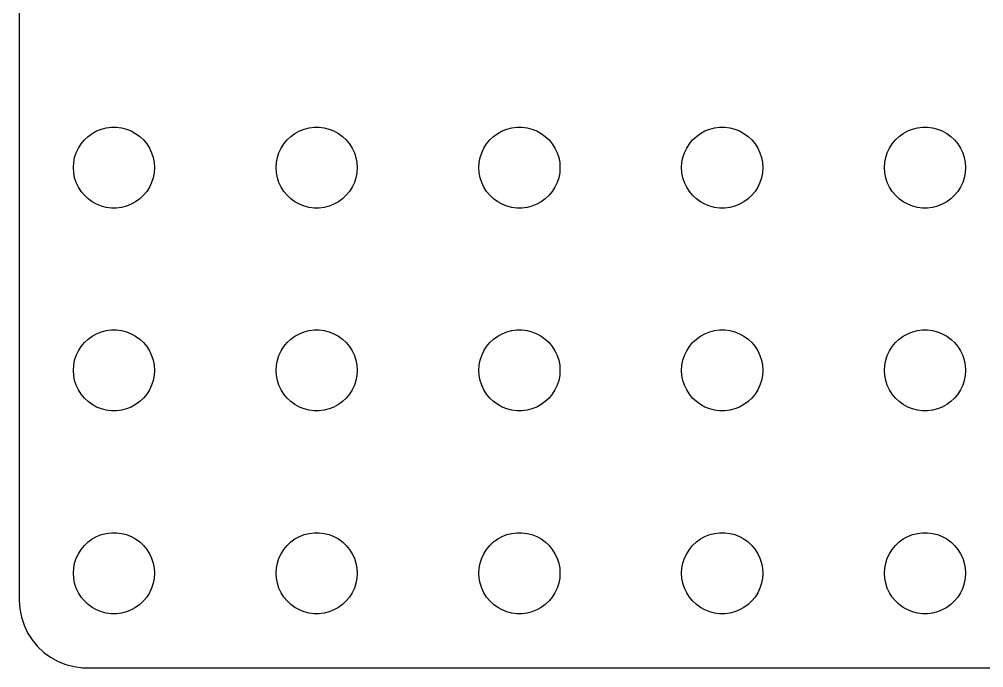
# Model space of a CAD drawing. Header units: metres. Extents: x -134 to 134, y 518 to 1078.
# Drawn here: x -134.5 to -63.2, y 974 to 1022 of the extents above; entities that cross this region are included whole.
import ezdxf

# ---------------------------------------------------------------- set-up
doc = ezdxf.new("R2010")
doc.units = ezdxf.units.M

msp = doc.modelspace()

# ---------------------------------------------------------------- linework, layer by layer
for p, q in [((-134.5, 1073), (-134.5, 979)), ((-128.777, 1013.71), (-128.427, 1013.85)), ((-128.427, 1013.85), (-128.062, 1013.95)), ((-128.062, 1013.95), (-127.688, 1013.99)), ((-127.688, 1013.99), (-127.312, 1013.99)), ((-127.312, 1013.99), (-126.938, 1013.95)), ((-126.938, 1013.95), (-126.573, 1013.85)), ((-126.573, 1013.85), (-126.223, 1013.71)), ((-113.777, 1013.71), (-113.427, 1013.85)), ((-113.427, 1013.85), (-113.062, 1013.95)), ((-113.062, 1013.95), (-112.688, 1013.99)), ((-112.688, 1013.99), (-112.312, 1013.99)), ((-112.312, 1013.99), (-111.938, 1013.95)), ((-111.938, 1013.95), (-111.573, 1013.85)), ((-111.573, 1013.85), (-111.223, 1013.71)), ((-98.7773, 1013.71), (-98.427, 1013.85)), ((-98.427, 1013.85), (-98.0621, 1013.95)), ((-98.0621, 1013.95), (-97.6884, 1013.99)), ((-97.6884, 1013.99), (-97.3116, 1013.99)), ((-97.3116, 1013.99), (-96.9379, 1013.95)), ((-96.9379, 1013.95), (-96.573, 1013.85)), ((-96.573, 1013.85), (-96.2227, 1013.71)), ((-83.7773, 1013.71), (-83.427, 1013.85)), ((-83.427, 1013.85), (-83.0621, 1013.95)), ((-83.0621, 1013.95), (-82.6884, 1013.99)), ((-82.6884, 1013.99), (-82.3116, 1013.99)), ((-82.3116, 1013.99), (-81.9379, 1013.95)), ((-81.9379, 1013.95), (-81.573, 1013.85)), ((-81.573, 1013.85), (-81.2227, 1013.71)), ((-68.7773, 1013.71), (-68.427, 1013.85)), ((-68.427, 1013.85), (-68.0621, 1013.95)), ((-68.0621, 1013.95), (-67.6884, 1013.99)), ((-67.6884, 1013.99), (-67.3116, 1013.99)), ((-67.3116, 1013.99), (-66.9379, 1013.95)), ((-66.9379, 1013.95), (-66.573, 1013.85)), ((-66.573, 1013.85), (-66.2227, 1013.71)), ((-129.687, 1013.05), (-129.412, 1013.31)), ((-129.412, 1013.31), (-129.107, 1013.53)), ((-129.107, 1013.53), (-128.777, 1013.71)), ((-126.223, 1013.71), (-125.893, 1013.53)), ((-125.893, 1013.53), (-125.588, 1013.31)), ((-125.588, 1013.31), (-125.313, 1013.05)), ((-114.687, 1013.05), (-114.412, 1013.31)), ((-114.412, 1013.31), (-114.107, 1013.53)), ((-114.107, 1013.53), (-113.777, 1013.71)), ((-111.223, 1013.71), (-110.893, 1013.53)), ((-110.893, 1013.53), (-110.588, 1013.31)), ((-110.588, 1013.31), (-110.313, 1013.05)), ((-99.6869, 1013.05), (-99.4123, 1013.31)), ((-99.4123, 1013.31), (-99.1075, 1013.53)), ((-99.1075, 1013.53), (-98.7773, 1013.71)), ((-96.2227, 1013.71), (-95.8925, 1013.53)), ((-95.8925, 1013.53), (-95.5877, 1013.31)), ((-95.5877, 1013.31), (-95.3131, 1013.05)), ((-84.6869, 1013.05), (-84.4123, 1013.31)), ((-84.4123, 1013.31), (-84.1075, 1013.53)), ((-84.1075, 1013.53), (-83.7773, 1013.71)), ((-81.2227, 1013.71), (-80.8925, 1013.53)), ((-80.8925, 1013.53), (-80.5877, 1013.31)), ((-80.5877, 1013.31), (-80.3131, 1013.05)), ((-69.6869, 1013.05), (-69.4123, 1013.31)), ((-69.4123, 1013.31), (-69.1075, 1013.53)), ((-69.1075, 1013.53), (-68.7773, 1013.71)), ((-66.2227, 1013.71), (-65.8925, 1013.53)), ((-65.8925, 1013.53), (-65.5877, 1013.31)), ((-65.5877, 1013.31), (-65.3131, 1013.05)), ((-130.289, 1012.1), (-130.129, 1012.45)), ((-130.129, 1012.45), (-129.927, 1012.76)), ((-129.927, 1012.76), (-129.687, 1013.05)), ((-125.313, 1013.05), (-125.073, 1012.76)), ((-125.073, 1012.76), (-124.871, 1012.45)), ((-124.871, 1012.45), (-124.711, 1012.1)), ((-115.289, 1012.1), (-115.129, 1012.45)), ((-115.129, 1012.45), (-114.927, 1012.76)), ((-114.927, 1012.76), (-114.687, 1013.05)), ((-110.313, 1013.05), (-110.073, 1012.76)), ((-110.073, 1012.76), (-109.871, 1012.45)), ((-109.871, 1012.45), (-109.711, 1012.1)), ((-100.289, 1012.1), (-100.129, 1012.45)), ((-100.129, 1012.45), (-99.927, 1012.76)), ((-99.927, 1012.76), (-99.6869, 1013.05)), ((-95.3131, 1013.05), (-95.073, 1012.76)), ((-95.073, 1012.76), (-94.8711, 1012.45)), ((-94.8711, 1012.45), (-94.7107, 1012.1)), ((-85.2893, 1012.1), (-85.1289, 1012.45)), ((-85.1289, 1012.45), (-84.927, 1012.76)), ((-84.927, 1012.76), (-84.6869, 1013.05)), ((-80.3131, 1013.05), (-80.073, 1012.76)), ((-80.073, 1012.76), (-79.8711, 1012.45)), ((-79.8711, 1012.45), (-79.7107, 1012.1)), ((-70.2893, 1012.1), (-70.1289, 1012.45)), ((-70.1289, 1012.45), (-69.927, 1012.76)), ((-69.927, 1012.76), (-69.6869, 1013.05)), ((-65.3131, 1013.05), (-65.073, 1012.76)), ((-65.073, 1012.76), (-64.8711, 1012.45)), ((-64.8711, 1012.45), (-64.7107, 1012.1)), ((-130.476, 1011.38), (-130.406, 1011.75)), ((-130.406, 1011.75), (-130.289, 1012.1)), ((-124.711, 1012.1), (-124.594, 1011.75)), ((-124.594, 1011.75), (-124.524, 1011.38)), ((-115.476, 1011.38), (-115.406, 1011.75)), ((-115.406, 1011.75), (-115.289, 1012.1)), ((-109.711, 1012.1), (-109.594, 1011.75)), ((-109.594, 1011.75), (-109.524, 1011.38)), ((-100.476, 1011.38), (-100.406, 1011.75)), ((-100.406, 1011.75), (-100.289, 1012.1)), ((-94.7107, 1012.1), (-94.5943, 1011.75)), ((-94.5943, 1011.75), (-94.5237, 1011.38)), ((-85.4763, 1011.38), (-85.4057, 1011.75)), ((-85.4057, 1011.75), (-85.2893, 1012.1)), ((-79.7107, 1012.1), (-79.5943, 1011.75)), ((-79.5943, 1011.75), (-79.5237, 1011.38)), ((-70.4763, 1011.38), (-70.4057, 1011.75)), ((-70.4057, 1011.75), (-70.2893, 1012.1)), ((-64.7107, 1012.1), (-64.5943, 1011.75)), ((-64.5943, 1011.75), (-64.5237, 1011.38)), ((-130.5, 1011), (-130.476, 1011.38)), ((-130.476, 1010.62), (-130.5, 1011)), ((-124.524, 1011.38), (-124.5, 1011)), ((-124.5, 1011), (-124.524, 1010.62)), ((-115.5, 1011), (-115.476, 1011.38)), ((-115.476, 1010.62), (-115.5, 1011)), ((-109.524, 1011.38), (-109.5, 1011)), ((-109.5, 1011), (-109.524, 1010.62)), ((-100.5, 1011), (-100.476, 1011.38)), ((-100.476, 1010.62), (-100.5, 1011)), ((-94.5237, 1011.38), (-94.5, 1011)), ((-94.5, 1011), (-94.5237, 1010.62)), ((-85.5, 1011), (-85.4763, 1011.38)), ((-85.4763, 1010.62), (-85.5, 1011)), ((-79.5237, 1011.38), (-79.5, 1011)), ((-79.5, 1011), (-79.5237, 1010.62)), ((-70.5, 1011), (-70.4763, 1011.38)), ((-70.4763, 1010.62), (-70.5, 1011)), ((-64.5237, 1011.38), (-64.5, 1011)), ((-64.5, 1011), (-64.5237, 1010.62)), ((-130.406, 1010.25), (-130.476, 1010.62)), ((-130.289, 1009.9), (-130.406, 1010.25)), ((-124.594, 1010.25), (-124.711, 1009.9)), ((-124.524, 1010.62), (-124.594, 1010.25)), ((-115.406, 1010.25), (-115.476, 1010.62)), ((-115.289, 1009.9), (-115.406, 1010.25)), ((-109.594, 1010.25), (-109.711, 1009.9)), ((-109.524, 1010.62), (-109.594, 1010.25)), ((-100.406, 1010.25), (-100.476, 1010.62)), ((-100.289, 1009.9), (-100.406, 1010.25)), ((-94.5943, 1010.25), (-94.7107, 1009.9)), ((-94.5237, 1010.62), (-94.5943, 1010.25)), ((-85.4057, 1010.25), (-85.4763, 1010.62)), ((-85.2893, 1009.9), (-85.4057, 1010.25)), ((-79.5943, 1010.25), (-79.7107, 1009.9)), ((-79.5237, 1010.62), (-79.5943, 1010.25)), ((-70.4057, 1010.25), (-70.4763, 1010.62)), ((-70.2893, 1009.9), (-70.4057, 1010.25)), ((-64.5943, 1010.25), (-64.7107, 1009.9)), ((-64.5237, 1010.62), (-64.5943, 1010.25)), ((-130.129, 1009.55), (-130.289, 1009.9)), ((-129.927, 1009.24), (-130.129, 1009.55)), ((-124.871, 1009.55), (-125.073, 1009.24)), ((-124.711, 1009.9), (-124.871, 1009.55)), ((-115.129, 1009.55), (-115.289, 1009.9)), ((-114.927, 1009.24), (-115.129, 1009.55)), ((-109.871, 1009.55), (-110.073, 1009.24)), ((-109.711, 1009.9), (-109.871, 1009.55)), ((-100.129, 1009.55), (-100.289, 1009.9)), ((-99.927, 1009.24), (-100.129, 1009.55)), ((-94.8711, 1009.55), (-95.073, 1009.24)), ((-94.7107, 1009.9), (-94.8711, 1009.55)), ((-85.1289, 1009.55), (-85.2893, 1009.9)), ((-84.927, 1009.24), (-85.1289, 1009.55)), ((-79.8711, 1009.55), (-80.073, 1009.24)), ((-79.7107, 1009.9), (-79.8711, 1009.55)), ((-70.1289, 1009.55), (-70.2893, 1009.9)), ((-69.927, 1009.24), (-70.1289, 1009.55)), ((-64.8711, 1009.55), (-65.073, 1009.24)), ((-64.7107, 1009.9), (-64.8711, 1009.55)), ((-129.687, 1008.95), (-129.927, 1009.24)), ((-129.412, 1008.69), (-129.687, 1008.95)), ((-125.313, 1008.95), (-125.588, 1008.69)), ((-125.073, 1009.24), (-125.313, 1008.95)), ((-114.687, 1008.95), (-114.927, 1009.24)), ((-114.412, 1008.69), (-114.687, 1008.95)), ((-110.313, 1008.95), (-110.588, 1008.69)), ((-110.073, 1009.24), (-110.313, 1008.95)), ((-99.6869, 1008.95), (-99.927, 1009.24)), ((-99.4123, 1008.69), (-99.6869, 1008.95)), ((-95.3131, 1008.95), (-95.5877, 1008.69)), ((-95.073, 1009.24), (-95.3131, 1008.95)), ((-84.6869, 1008.95), (-84.927, 1009.24)), ((-84.4123, 1008.69), (-84.6869, 1008.95)), ((-80.3131, 1008.95), (-80.5877, 1008.69)), ((-80.073, 1009.24), (-80.3131, 1008.95)), ((-69.6869, 1008.95), (-69.927, 1009.24)), ((-69.4123, 1008.69), (-69.6869, 1008.95)), ((-65.3131, 1008.95), (-65.5877, 1008.69)), ((-65.073, 1009.24), (-65.3131, 1008.95)), ((-129.107, 1008.47), (-129.412, 1008.69)), ((-128.777, 1008.29), (-129.107, 1008.47)), ((-128.427, 1008.15), (-128.777, 1008.29)), ((-128.062, 1008.05), (-128.427, 1008.15)), ((-126.573, 1008.15), (-126.938, 1008.05)), ((-126.223, 1008.29), (-126.573, 1008.15)), ((-125.893, 1008.47), (-126.223, 1008.29)), ((-125.588, 1008.69), (-125.893, 1008.47)), ((-114.107, 1008.47), (-114.412, 1008.69)), ((-113.777, 1008.29), (-114.107, 1008.47)), ((-113.427, 1008.15), (-113.777, 1008.29)), ((-113.062, 1008.05), (-113.427, 1008.15)), ((-111.573, 1008.15), (-111.938, 1008.05)), ((-111.223, 1008.29), (-111.573, 1008.15)), ((-110.893, 1008.47), (-111.223, 1008.29)), ((-110.588, 1008.69), (-110.893, 1008.47)), ((-99.1075, 1008.47), (-99.4123, 1008.69)), ((-98.7773, 1008.29), (-99.1075, 1008.47)), ((-98.427, 1008.15), (-98.7773, 1008.29)), ((-98.0621, 1008.05), (-98.427, 1008.15)), ((-96.573, 1008.15), (-96.9379, 1008.05)), ((-96.2227, 1008.29), (-96.573, 1008.15)), ((-95.8925, 1008.47), (-96.2227, 1008.29)), ((-95.5877, 1008.69), (-95.8925, 1008.47)), ((-84.1075, 1008.47), (-84.4123, 1008.69)), ((-83.7773, 1008.29), (-84.1075, 1008.47)), ((-83.427, 1008.15), (-83.7773, 1008.29)), ((-83.0621, 1008.05), (-83.427, 1008.15)), ((-81.573, 1008.15), (-81.9379, 1008.05)), ((-81.2227, 1008.29), (-81.573, 1008.15)), ((-80.8925, 1008.47), (-81.2227, 1008.29)), ((-80.5877, 1008.69), (-80.8925, 1008.47)), ((-69.1075, 1008.47), (-69.4123, 1008.69)), ((-68.7773, 1008.29), (-69.1075, 1008.47)), ((-68.427, 1008.15), (-68.7773, 1008.29)), ((-68.0621, 1008.05), (-68.427, 1008.15)), ((-66.573, 1008.15), (-66.9379, 1008.05)), ((-66.2227, 1008.29), (-66.573, 1008.15)), ((-65.8925, 1008.47), (-66.2227, 1008.29)), ((-65.5877, 1008.69), (-65.8925, 1008.47)), ((-127.688, 1008.01), (-128.062, 1008.05)), ((-127.312, 1008.01), (-127.688, 1008.01)), ((-126.938, 1008.05), (-127.312, 1008.01)), ((-112.688, 1008.01), (-113.062, 1008.05)), ((-112.312, 1008.01), (-112.688, 1008.01)), ((-111.938, 1008.05), (-112.312, 1008.01)), ((-97.6884, 1008.01), (-98.0621, 1008.05)), ((-97.3116, 1008.01), (-97.6884, 1008.01)), ((-96.9379, 1008.05), (-97.3116, 1008.01)), ((-82.6884, 1008.01), (-83.0621, 1008.05)), ((-82.3116, 1008.01), (-82.6884, 1008.01)), ((-81.9379, 1008.05), (-82.3116, 1008.01)), ((-67.6884, 1008.01), (-68.0621, 1008.05)), ((-67.3116, 1008.01), (-67.6884, 1008.01)), ((-66.9379, 1008.05), (-67.3116, 1008.01)), ((-128.777, 998.714), (-128.427, 998.853)), ((-128.427, 998.853), (-128.062, 998.947)), ((-128.062, 998.947), (-127.688, 998.994)), ((-127.688, 998.994), (-127.312, 998.994)), ((-127.312, 998.994), (-126.938, 998.947)), ((-126.938, 998.947), (-126.573, 998.853)), ((-126.573, 998.853), (-126.223, 998.714)), ((-113.777, 998.714), (-113.427, 998.853)), ((-113.427, 998.853), (-113.062, 998.947)), ((-113.062, 998.947), (-112.688, 998.994)), ((-112.688, 998.994), (-112.312, 998.994)), ((-112.312, 998.994), (-111.938, 998.947)), ((-111.938, 998.947), (-111.573, 998.853)), ((-111.573, 998.853), (-111.223, 998.714)), ((-98.7773, 998.714), (-98.427, 998.853)), ((-98.427, 998.853), (-98.0621, 998.947)), ((-98.0621, 998.947), (-97.6884, 998.994)), ((-97.6884, 998.994), (-97.3116, 998.994)), ((-97.3116, 998.994), (-96.9379, 998.947)), ((-96.9379, 998.947), (-96.573, 998.853)), ((-96.573, 998.853), (-96.2227, 998.714)), ((-83.7773, 998.714), (-83.427, 998.853)), ((-83.427, 998.853), (-83.0621, 998.947)), ((-83.0621, 998.947), (-82.6884, 998.994)), ((-82.6884, 998.994), (-82.3116, 998.994)), ((-82.3116, 998.994), (-81.9379, 998.947)), ((-81.9379, 998.947), (-81.573, 998.853)), ((-81.573, 998.853), (-81.2227, 998.714)), ((-68.7773, 998.714), (-68.427, 998.853)), ((-68.427, 998.853), (-68.0621, 998.947)), ((-68.0621, 998.947), (-67.6884, 998.994)), ((-67.6884, 998.994), (-67.3116, 998.994)), ((-67.3116, 998.994), (-66.9379, 998.947)), ((-66.9379, 998.947), (-66.573, 998.853)), ((-66.573, 998.853), (-66.2227, 998.714)), ((-129.687, 998.054), (-129.412, 998.312)), ((-129.412, 998.312), (-129.107, 998.533)), ((-129.107, 998.533), (-128.777, 998.714)), ((-126.223, 998.714), (-125.893, 998.533)), ((-125.893, 998.533), (-125.588, 998.312)), ((-125.588, 998.312), (-125.313, 998.054)), ((-114.687, 998.054), (-114.412, 998.312)), ((-114.412, 998.312), (-114.107, 998.533)), ((-114.107, 998.533), (-113.777, 998.714)), ((-111.223, 998.714), (-110.893, 998.533)), ((-110.893, 998.533), (-110.588, 998.312)), ((-110.588, 998.312), (-110.313, 998.054)), ((-99.6869, 998.054), (-99.4123, 998.312)), ((-99.4123, 998.312), (-99.1075, 998.533)), ((-99.1075, 998.533), (-98.7773, 998.714)), ((-96.2227, 998.714), (-95.8925, 998.533)), ((-95.8925, 998.533), (-95.5877, 998.312)), ((-95.5877, 998.312), (-95.3131, 998.054)), ((-84.6869, 998.054), (-84.4123, 998.312)), ((-84.4123, 998.312), (-84.1075, 998.533)), ((-84.1075, 998.533), (-83.7773, 998.714)), ((-81.2227, 998.714), (-80.8925, 998.533)), ((-80.8925, 998.533), (-80.5877, 998.312)), ((-80.5877, 998.312), (-80.3131, 998.054)), ((-69.6869, 998.054), (-69.4123, 998.312)), ((-69.4123, 998.312), (-69.1075, 998.533)), ((-69.1075, 998.533), (-68.7773, 998.714)), ((-66.2227, 998.714), (-65.8925, 998.533)), ((-65.8925, 998.533), (-65.5877, 998.312)), ((-65.5877, 998.312), (-65.3131, 998.054)), ((-130.289, 997.104), (-130.129, 997.445)), ((-130.129, 997.445), (-129.927, 997.763)), ((-129.927, 997.763), (-129.687, 998.054)), ((-125.313, 998.054), (-125.073, 997.763)), ((-125.073, 997.763), (-124.871, 997.445)), ((-124.871, 997.445), (-124.711, 997.104)), ((-115.289, 997.104), (-115.129, 997.445)), ((-115.129, 997.445), (-114.927, 997.763)), ((-114.927, 997.763), (-114.687, 998.054)), ((-110.313, 998.054), (-110.073, 997.763)), ((-110.073, 997.763), (-109.871, 997.445)), ((-109.871, 997.445), (-109.711, 997.104)), ((-100.289, 997.104), (-100.129, 997.445)), ((-100.129, 997.445), (-99.927, 997.763)), ((-99.927, 997.763), (-99.6869, 998.054)), ((-95.3131, 998.054), (-95.073, 997.763)), ((-95.073, 997.763), (-94.8711, 997.445)), ((-94.8711, 997.445), (-94.7107, 997.104)), ((-85.2893, 997.104), (-85.1289, 997.445)), ((-85.1289, 997.445), (-84.927, 997.763)), ((-84.927, 997.763), (-84.6869, 998.054)), ((-80.3131, 998.054), (-80.073, 997.763)), ((-80.073, 997.763), (-79.8711, 997.445)), ((-79.8711, 997.445), (-79.7107, 997.104)), ((-70.2893, 997.104), (-70.1289, 997.445)), ((-70.1289, 997.445), (-69.927, 997.763)), ((-69.927, 997.763), (-69.6869, 998.054)), ((-65.3131, 998.054), (-65.073, 997.763)), ((-65.073, 997.763), (-64.8711, 997.445)), ((-64.8711, 997.445), (-64.7107, 997.104)), ((-130.476, 996.376), (-130.406, 996.746)), ((-130.406, 996.746), (-130.289, 997.104)), ((-124.711, 997.104), (-124.594, 996.746)), ((-124.594, 996.746), (-124.524, 996.376)), ((-115.476, 996.376), (-115.406, 996.746)), ((-115.406, 996.746), (-115.289, 997.104)), ((-109.711, 997.104), (-109.594, 996.746)), ((-109.594, 996.746), (-109.524, 996.376)), ((-100.476, 996.376), (-100.406, 996.746)), ((-100.406, 996.746), (-100.289, 997.104)), ((-94.7107, 997.104), (-94.5943, 996.746)), ((-94.5943, 996.746), (-94.5237, 996.376)), ((-85.4763, 996.376), (-85.4057, 996.746)), ((-85.4057, 996.746), (-85.2893, 997.104)), ((-79.7107, 997.104), (-79.5943, 996.746)), ((-79.5943, 996.746), (-79.5237, 996.376)), ((-70.4763, 996.376), (-70.4057, 996.746)), ((-70.4057, 996.746), (-70.2893, 997.104)), ((-64.7107, 997.104), (-64.5943, 996.746)), ((-64.5943, 996.746), (-64.5237, 996.376)), ((-130.5, 996), (-130.476, 996.376)), ((-130.476, 995.624), (-130.5, 996)), ((-124.524, 996.376), (-124.5, 996)), ((-124.5, 996), (-124.524, 995.624)), ((-115.5, 996), (-115.476, 996.376)), ((-115.476, 995.624), (-115.5, 996)), ((-109.524, 996.376), (-109.5, 996)), ((-109.5, 996), (-109.524, 995.624)), ((-100.5, 996), (-100.476, 996.376)), ((-100.476, 995.624), (-100.5, 996)), ((-94.5237, 996.376), (-94.5, 996)), ((-94.5, 996), (-94.5237, 995.624)), ((-85.5, 996), (-85.4763, 996.376)), ((-85.4763, 995.624), (-85.5, 996)), ((-79.5237, 996.376), (-79.5, 996)), ((-79.5, 996), (-79.5237, 995.624)), ((-70.5, 996), (-70.4763, 996.376)), ((-70.4763, 995.624), (-70.5, 996)), ((-64.5237, 996.376), (-64.5, 996)), ((-64.5, 996), (-64.5237, 995.624)), ((-130.406, 995.254), (-130.476, 995.624)), ((-124.524, 995.624), (-124.594, 995.254)), ((-115.406, 995.254), (-115.476, 995.624)), ((-109.524, 995.624), (-109.594, 995.254)), ((-100.406, 995.254), (-100.476, 995.624)), ((-94.5237, 995.624), (-94.5943, 995.254)), ((-85.4057, 995.254), (-85.4763, 995.624)), ((-79.5237, 995.624), (-79.5943, 995.254)), ((-70.4057, 995.254), (-70.4763, 995.624)), ((-64.5237, 995.624), (-64.5943, 995.254)), ((-130.289, 994.896), (-130.406, 995.254)), ((-130.129, 994.555), (-130.289, 994.896)), ((-129.927, 994.237), (-130.129, 994.555)), ((-124.871, 994.555), (-125.073, 994.237)), ((-124.711, 994.896), (-124.871, 994.555)), ((-124.594, 995.254), (-124.711, 994.896)), ((-115.289, 994.896), (-115.406, 995.254)), ((-115.129, 994.555), (-115.289, 994.896)), ((-114.927, 994.237), (-115.129, 994.555)), ((-109.871, 994.555), (-110.073, 994.237)), ((-109.711, 994.896), (-109.871, 994.555)), ((-109.594, 995.254), (-109.711, 994.896)), ((-100.289, 994.896), (-100.406, 995.254)), ((-100.129, 994.555), (-100.289, 994.896)), ((-99.927, 994.237), (-100.129, 994.555)), ((-94.8711, 994.555), (-95.073, 994.237)), ((-94.7107, 994.896), (-94.8711, 994.555)), ((-94.5943, 995.254), (-94.7107, 994.896)), ((-85.2893, 994.896), (-85.4057, 995.254)), ((-85.1289, 994.555), (-85.2893, 994.896)), ((-84.927, 994.237), (-85.1289, 994.555)), ((-79.8711, 994.555), (-80.073, 994.237)), ((-79.7107, 994.896), (-79.8711, 994.555)), ((-79.5943, 995.254), (-79.7107, 994.896)), ((-70.2893, 994.896), (-70.4057, 995.254)), ((-70.1289, 994.555), (-70.2893, 994.896)), ((-69.927, 994.237), (-70.1289, 994.555)), ((-64.8711, 994.555), (-65.073, 994.237)), ((-64.7107, 994.896), (-64.8711, 994.555)), ((-64.5943, 995.254), (-64.7107, 994.896)), ((-129.687, 993.946), (-129.927, 994.237)), ((-129.412, 993.688), (-129.687, 993.946)), ((-125.313, 993.946), (-125.588, 993.688)), ((-125.073, 994.237), (-125.313, 993.946)), ((-114.687, 993.946), (-114.927, 994.237)), ((-114.412, 993.688), (-114.687, 993.946)), ((-110.313, 993.946), (-110.588, 993.688)), ((-110.073, 994.237), (-110.313, 993.946)), ((-99.6869, 993.946), (-99.927, 994.237)), ((-99.4123, 993.688), (-99.6869, 993.946)), ((-95.3131, 993.946), (-95.5877, 993.688)), ((-95.073, 994.237), (-95.3131, 993.946)), ((-84.6869, 993.946), (-84.927, 994.237)), ((-84.4123, 993.688), (-84.6869, 993.946)), ((-80.3131, 993.946), (-80.5877, 993.688)), ((-80.073, 994.237), (-80.3131, 993.946)), ((-69.6869, 993.946), (-69.927, 994.237)), ((-69.4123, 993.688), (-69.6869, 993.946)), ((-65.3131, 993.946), (-65.5877, 993.688)), ((-65.073, 994.237), (-65.3131, 993.946)), ((-129.107, 993.467), (-129.412, 993.688)), ((-128.777, 993.286), (-129.107, 993.467)), ((-128.427, 993.147), (-128.777, 993.286)), ((-128.062, 993.053), (-128.427, 993.147)), ((-126.573, 993.147), (-126.938, 993.053)), ((-126.223, 993.286), (-126.573, 993.147)), ((-125.893, 993.467), (-126.223, 993.286)), ((-125.588, 993.688), (-125.893, 993.467)), ((-114.107, 993.467), (-114.412, 993.688)), ((-113.777, 993.286), (-114.107, 993.467)), ((-113.427, 993.147), (-113.777, 993.286)), ((-113.062, 993.053), (-113.427, 993.147)), ((-111.573, 993.147), (-111.938, 993.053)), ((-111.223, 993.286), (-111.573, 993.147)), ((-110.893, 993.467), (-111.223, 993.286)), ((-110.588, 993.688), (-110.893, 993.467)), ((-99.1075, 993.467), (-99.4123, 993.688)), ((-98.7773, 993.286), (-99.1075, 993.467)), ((-98.427, 993.147), (-98.7773, 993.286)), ((-98.0621, 993.053), (-98.427, 993.147)), ((-96.573, 993.147), (-96.9379, 993.053)), ((-96.2227, 993.286), (-96.573, 993.147)), ((-95.8925, 993.467), (-96.2227, 993.286)), ((-95.5877, 993.688), (-95.8925, 993.467)), ((-84.1075, 993.467), (-84.4123, 993.688)), ((-83.7773, 993.286), (-84.1075, 993.467)), ((-83.427, 993.147), (-83.7773, 993.286)), ((-83.0621, 993.053), (-83.427, 993.147)), ((-81.573, 993.147), (-81.9379, 993.053)), ((-81.2227, 993.286), (-81.573, 993.147)), ((-80.8925, 993.467), (-81.2227, 993.286)), ((-80.5877, 993.688), (-80.8925, 993.467)), ((-69.1075, 993.467), (-69.4123, 993.688)), ((-68.7773, 993.286), (-69.1075, 993.467)), ((-68.427, 993.147), (-68.7773, 993.286)), ((-68.0621, 993.053), (-68.427, 993.147)), ((-66.573, 993.147), (-66.9379, 993.053)), ((-66.2227, 993.286), (-66.573, 993.147)), ((-65.8925, 993.467), (-66.2227, 993.286)), ((-65.5877, 993.688), (-65.8925, 993.467)), ((-127.688, 993.006), (-128.062, 993.053)), ((-127.312, 993.006), (-127.688, 993.006)), ((-126.938, 993.053), (-127.312, 993.006)), ((-112.688, 993.006), (-113.062, 993.053)), ((-112.312, 993.006), (-112.688, 993.006)), ((-111.938, 993.053), (-112.312, 993.006)), ((-97.6884, 993.006), (-98.0621, 993.053)), ((-97.3116, 993.006), (-97.6884, 993.006)), ((-96.9379, 993.053), (-97.3116, 993.006)), ((-82.6884, 993.006), (-83.0621, 993.053)), ((-82.3116, 993.006), (-82.6884, 993.006)), ((-81.9379, 993.053), (-82.3116, 993.006)), ((-67.6884, 993.006), (-68.0621, 993.053)), ((-67.3116, 993.006), (-67.6884, 993.006)), ((-66.9379, 993.053), (-67.3116, 993.006)), ((-128.777, 983.714), (-128.427, 983.853)), ((-128.427, 983.853), (-128.062, 983.947)), ((-128.062, 983.947), (-127.688, 983.994)), ((-127.688, 983.994), (-127.312, 983.994)), ((-127.312, 983.994), (-126.938, 983.947)), ((-126.938, 983.947), (-126.573, 983.853)), ((-126.573, 983.853), (-126.223, 983.714)), ((-113.777, 983.714), (-113.427, 983.853)), ((-113.427, 983.853), (-113.062, 983.947)), ((-113.062, 983.947), (-112.688, 983.994)), ((-112.688, 983.994), (-112.312, 983.994)), ((-112.312, 983.994), (-111.938, 983.947)), ((-111.938, 983.947), (-111.573, 983.853)), ((-111.573, 983.853), (-111.223, 983.714)), ((-98.7773, 983.714), (-98.427, 983.853)), ((-98.427, 983.853), (-98.0621, 983.947)), ((-98.0621, 983.947), (-97.6884, 983.994)), ((-97.6884, 983.994), (-97.3116, 983.994)), ((-97.3116, 983.994), (-96.9379, 983.947)), ((-96.9379, 983.947), (-96.573, 983.853)), ((-96.573, 983.853), (-96.2227, 983.714)), ((-83.7773, 983.714), (-83.427, 983.853)), ((-83.427, 983.853), (-83.0621, 983.947)), ((-83.0621, 983.947), (-82.6884, 983.994)), ((-82.6884, 983.994), (-82.3116, 983.994)), ((-82.3116, 983.994), (-81.9379, 983.947)), ((-81.9379, 983.947), (-81.573, 983.853)), ((-81.573, 983.853), (-81.2227, 983.714)), ((-68.7773, 983.714), (-68.427, 983.853)), ((-68.427, 983.853), (-68.0621, 983.947)), ((-68.0621, 983.947), (-67.6884, 983.994)), ((-67.6884, 983.994), (-67.3116, 983.994)), ((-67.3116, 983.994), (-66.9379, 983.947)), ((-66.9379, 983.947), (-66.573, 983.853)), ((-66.573, 983.853), (-66.2227, 983.714)), ((-129.687, 983.054), (-129.412, 983.312)), ((-129.412, 983.312), (-129.107, 983.533)), ((-129.107, 983.533), (-128.777, 983.714)), ((-126.223, 983.714), (-125.893, 983.533)), ((-125.893, 983.533), (-125.588, 983.312)), ((-125.588, 983.312), (-125.313, 983.054)), ((-114.687, 983.054), (-114.412, 983.312)), ((-114.412, 983.312), (-114.107, 983.533)), ((-114.107, 983.533), (-113.777, 983.714)), ((-111.223, 983.714), (-110.893, 983.533)), ((-110.893, 983.533), (-110.588, 983.312)), ((-110.588, 983.312), (-110.313, 983.054)), ((-99.6869, 983.054), (-99.4123, 983.312)), ((-99.4123, 983.312), (-99.1075, 983.533)), ((-99.1075, 983.533), (-98.7773, 983.714)), ((-96.2227, 983.714), (-95.8925, 983.533)), ((-95.8925, 983.533), (-95.5877, 983.312)), ((-95.5877, 983.312), (-95.3131, 983.054)), ((-84.6869, 983.054), (-84.4123, 983.312)), ((-84.4123, 983.312), (-84.1075, 983.533)), ((-84.1075, 983.533), (-83.7773, 983.714)), ((-81.2227, 983.714), (-80.8925, 983.533)), ((-80.8925, 983.533), (-80.5877, 983.312)), ((-80.5877, 983.312), (-80.3131, 983.054)), ((-69.6869, 983.054), (-69.4123, 983.312)), ((-69.4123, 983.312), (-69.1075, 983.533)), ((-69.1075, 983.533), (-68.7773, 983.714)), ((-66.2227, 983.714), (-65.8925, 983.533)), ((-65.8925, 983.533), (-65.5877, 983.312)), ((-65.5877, 983.312), (-65.3131, 983.054)), ((-130.289, 982.104), (-130.129, 982.445)), ((-130.129, 982.445), (-129.927, 982.763)), ((-129.927, 982.763), (-129.687, 983.054)), ((-125.313, 983.054), (-125.073, 982.763)), ((-125.073, 982.763), (-124.871, 982.445)), ((-124.871, 982.445), (-124.711, 982.104)), ((-115.289, 982.104), (-115.129, 982.445)), ((-115.129, 982.445), (-114.927, 982.763)), ((-114.927, 982.763), (-114.687, 983.054)), ((-110.313, 983.054), (-110.073, 982.763)), ((-110.073, 982.763), (-109.871, 982.445)), ((-109.871, 982.445), (-109.711, 982.104)), ((-100.289, 982.104), (-100.129, 982.445)), ((-100.129, 982.445), (-99.927, 982.763)), ((-99.927, 982.763), (-99.6869, 983.054)), ((-95.3131, 983.054), (-95.073, 982.763)), ((-95.073, 982.763), (-94.8711, 982.445)), ((-94.8711, 982.445), (-94.7107, 982.104)), ((-85.2893, 982.104), (-85.1289, 982.445)), ((-85.1289, 982.445), (-84.927, 982.763)), ((-84.927, 982.763), (-84.6869, 983.054)), ((-80.3131, 983.054), (-80.073, 982.763)), ((-80.073, 982.763), (-79.8711, 982.445)), ((-79.8711, 982.445), (-79.7107, 982.104)), ((-70.2893, 982.104), (-70.1289, 982.445)), ((-70.1289, 982.445), (-69.927, 982.763)), ((-69.927, 982.763), (-69.6869, 983.054)), ((-65.3131, 983.054), (-65.073, 982.763)), ((-65.073, 982.763), (-64.8711, 982.445)), ((-64.8711, 982.445), (-64.7107, 982.104)), ((-130.476, 981.376), (-130.406, 981.746)), ((-130.406, 981.746), (-130.289, 982.104)), ((-124.711, 982.104), (-124.594, 981.746)), ((-124.594, 981.746), (-124.524, 981.376)), ((-115.476, 981.376), (-115.406, 981.746)), ((-115.406, 981.746), (-115.289, 982.104)), ((-109.711, 982.104), (-109.594, 981.746)), ((-109.594, 981.746), (-109.524, 981.376)), ((-100.476, 981.376), (-100.406, 981.746)), ((-100.406, 981.746), (-100.289, 982.104)), ((-94.7107, 982.104), (-94.5943, 981.746)), ((-94.5943, 981.746), (-94.5237, 981.376)), ((-85.4763, 981.376), (-85.4057, 981.746)), ((-85.4057, 981.746), (-85.2893, 982.104)), ((-79.7107, 982.104), (-79.5943, 981.746)), ((-79.5943, 981.746), (-79.5237, 981.376)), ((-70.4763, 981.376), (-70.4057, 981.746)), ((-70.4057, 981.746), (-70.2893, 982.104)), ((-64.7107, 982.104), (-64.5943, 981.746)), ((-64.5943, 981.746), (-64.5237, 981.376)), ((-130.5, 981), (-130.476, 981.376)), ((-130.476, 980.624), (-130.5, 981)), ((-124.524, 981.376), (-124.5, 981)), ((-124.5, 981), (-124.524, 980.624)), ((-115.5, 981), (-115.476, 981.376)), ((-115.476, 980.624), (-115.5, 981)), ((-109.524, 981.376), (-109.5, 981)), ((-109.5, 981), (-109.524, 980.624)), ((-100.5, 981), (-100.476, 981.376)), ((-100.476, 980.624), (-100.5, 981)), ((-94.5237, 981.376), (-94.5, 981)), ((-94.5, 981), (-94.5237, 980.624)), ((-85.5, 981), (-85.4763, 981.376)), ((-85.4763, 980.624), (-85.5, 981)), ((-79.5237, 981.376), (-79.5, 981)), ((-79.5, 981), (-79.5237, 980.624)), ((-70.5, 981), (-70.4763, 981.376)), ((-70.4763, 980.624), (-70.5, 981)), ((-64.5237, 981.376), (-64.5, 981)), ((-64.5, 981), (-64.5237, 980.624)), ((-130.406, 980.254), (-130.476, 980.624)), ((-124.524, 980.624), (-124.594, 980.254)), ((-115.406, 980.254), (-115.476, 980.624)), ((-109.524, 980.624), (-109.594, 980.254)), ((-100.406, 980.254), (-100.476, 980.624)), ((-94.5237, 980.624), (-94.5943, 980.254)), ((-85.4057, 980.254), (-85.4763, 980.624)), ((-79.5237, 980.624), (-79.5943, 980.254)), ((-70.4057, 980.254), (-70.4763, 980.624)), ((-64.5237, 980.624), (-64.5943, 980.254)), ((-130.289, 979.896), (-130.406, 980.254)), ((-130.129, 979.555), (-130.289, 979.896)), ((-124.711, 979.896), (-124.871, 979.555)), ((-124.594, 980.254), (-124.711, 979.896)), ((-115.289, 979.896), (-115.406, 980.254)), ((-115.129, 979.555), (-115.289, 979.896)), ((-109.711, 979.896), (-109.871, 979.555)), ((-109.594, 980.254), (-109.711, 979.896)), ((-100.289, 979.896), (-100.406, 980.254)), ((-100.129, 979.555), (-100.289, 979.896)), ((-94.7107, 979.896), (-94.8711, 979.555)), ((-94.5943, 980.254), (-94.7107, 979.896)), ((-85.2893, 979.896), (-85.4057, 980.254)), ((-85.1289, 979.555), (-85.2893, 979.896)), ((-79.7107, 979.896), (-79.8711, 979.555)), ((-79.5943, 980.254), (-79.7107, 979.896)), ((-70.2893, 979.896), (-70.4057, 980.254)), ((-70.1289, 979.555), (-70.2893, 979.896)), ((-64.7107, 979.896), (-64.8711, 979.555)), ((-64.5943, 980.254), (-64.7107, 979.896)), ((-134.5, 979), (-134.461, 978.373)), ((-129.927, 979.237), (-130.129, 979.555)), ((-129.687, 978.946), (-129.927, 979.237)), ((-129.412, 978.688), (-129.687, 978.946)), ((-125.313, 978.946), (-125.588, 978.688)), ((-125.073, 979.237), (-125.313, 978.946)), ((-124.871, 979.555), (-125.073, 979.237)), ((-114.927, 979.237), (-115.129, 979.555)), ((-114.687, 978.946), (-114.927, 979.237)), ((-114.412, 978.688), (-114.687, 978.946)), ((-110.313, 978.946), (-110.588, 978.688)), ((-110.073, 979.237), (-110.313, 978.946)), ((-109.871, 979.555), (-110.073, 979.237)), ((-99.927, 979.237), (-100.129, 979.555)), ((-99.6869, 978.946), (-99.927, 979.237)), ((-99.4123, 978.688), (-99.6869, 978.946)), ((-95.3131, 978.946), (-95.5877, 978.688)), ((-95.073, 979.237), (-95.3131, 978.946)), ((-94.8711, 979.555), (-95.073, 979.237)), ((-84.927, 979.237), (-85.1289, 979.555)), ((-84.6869, 978.946), (-84.927, 979.237)), ((-84.4123, 978.688), (-84.6869, 978.946)), ((-80.3131, 978.946), (-80.5877, 978.688)), ((-80.073, 979.237), (-80.3131, 978.946)), ((-79.8711, 979.555), (-80.073, 979.237)), ((-69.927, 979.237), (-70.1289, 979.555)), ((-69.6869, 978.946), (-69.927, 979.237)), ((-69.4123, 978.688), (-69.6869, 978.946)), ((-65.3131, 978.946), (-65.5877, 978.688)), ((-65.073, 979.237), (-65.3131, 978.946)), ((-64.8711, 979.555), (-65.073, 979.237)), ((-134.461, 978.373), (-134.343, 977.757)), ((-129.107, 978.467), (-129.412, 978.688)), ((-128.777, 978.286), (-129.107, 978.467)), ((-128.427, 978.147), (-128.777, 978.286)), ((-128.062, 978.053), (-128.427, 978.147)), ((-126.573, 978.147), (-126.938, 978.053)), ((-126.223, 978.286), (-126.573, 978.147)), ((-125.893, 978.467), (-126.223, 978.286)), ((-125.588, 978.688), (-125.893, 978.467)), ((-114.107, 978.467), (-114.412, 978.688)), ((-113.777, 978.286), (-114.107, 978.467)), ((-113.427, 978.147), (-113.777, 978.286)), ((-113.062, 978.053), (-113.427, 978.147)), ((-111.573, 978.147), (-111.938, 978.053)), ((-111.223, 978.286), (-111.573, 978.147)), ((-110.893, 978.467), (-111.223, 978.286)), ((-110.588, 978.688), (-110.893, 978.467)), ((-99.1075, 978.467), (-99.4123, 978.688)), ((-98.7773, 978.286), (-99.1075, 978.467)), ((-98.427, 978.147), (-98.7773, 978.286)), ((-98.0621, 978.053), (-98.427, 978.147)), ((-96.573, 978.147), (-96.9379, 978.053)), ((-96.2227, 978.286), (-96.573, 978.147)), ((-95.8925, 978.467), (-96.2227, 978.286)), ((-95.5877, 978.688), (-95.8925, 978.467)), ((-84.1075, 978.467), (-84.4123, 978.688)), ((-83.7773, 978.286), (-84.1075, 978.467)), ((-83.427, 978.147), (-83.7773, 978.286)), ((-83.0621, 978.053), (-83.427, 978.147)), ((-81.573, 978.147), (-81.9379, 978.053)), ((-81.2227, 978.286), (-81.573, 978.147)), ((-80.8925, 978.467), (-81.2227, 978.286)), ((-80.5877, 978.688), (-80.8925, 978.467)), ((-69.1075, 978.467), (-69.4123, 978.688)), ((-68.7773, 978.286), (-69.1075, 978.467)), ((-68.427, 978.147), (-68.7773, 978.286)), ((-68.0621, 978.053), (-68.427, 978.147)), ((-66.573, 978.147), (-66.9379, 978.053)), ((-66.2227, 978.286), (-66.573, 978.147)), ((-65.8925, 978.467), (-66.2227, 978.286)), ((-65.5877, 978.688), (-65.8925, 978.467)), ((-134.343, 977.757), (-134.149, 977.159)), ((-127.688, 978.006), (-128.062, 978.053)), ((-127.312, 978.006), (-127.688, 978.006)), ((-126.938, 978.053), (-127.312, 978.006)), ((-112.688, 978.006), (-113.062, 978.053)), ((-112.312, 978.006), (-112.688, 978.006)), ((-111.938, 978.053), (-112.312, 978.006)), ((-97.6884, 978.006), (-98.0621, 978.053)), ((-97.3116, 978.006), (-97.6884, 978.006)), ((-96.9379, 978.053), (-97.3116, 978.006)), ((-82.6884, 978.006), (-83.0621, 978.053)), ((-82.3116, 978.006), (-82.6884, 978.006)), ((-81.9379, 978.053), (-82.3116, 978.006)), ((-67.6884, 978.006), (-68.0621, 978.053)), ((-67.3116, 978.006), (-67.6884, 978.006)), ((-66.9379, 978.053), (-67.3116, 978.006)), ((-134.149, 977.159), (-133.882, 976.591)), ((-133.882, 976.591), (-133.545, 976.061)), ((-133.545, 976.061), (-133.145, 975.577)), ((-133.145, 975.577), (-132.687, 975.147)), ((-132.687, 975.147), (-132.179, 974.778)), ((-132.179, 974.778), (-131.629, 974.476)), ((-131.629, 974.476), (-131.045, 974.245)), ((-131.045, 974.245), (-130.437, 974.089)), ((-130.437, 974.089), (-129.814, 974.01)), ((-129.814, 974.01), (129.814, 974.01))]:
    msp.add_line(p, q)

doc.saveas('drawing.dxf')
